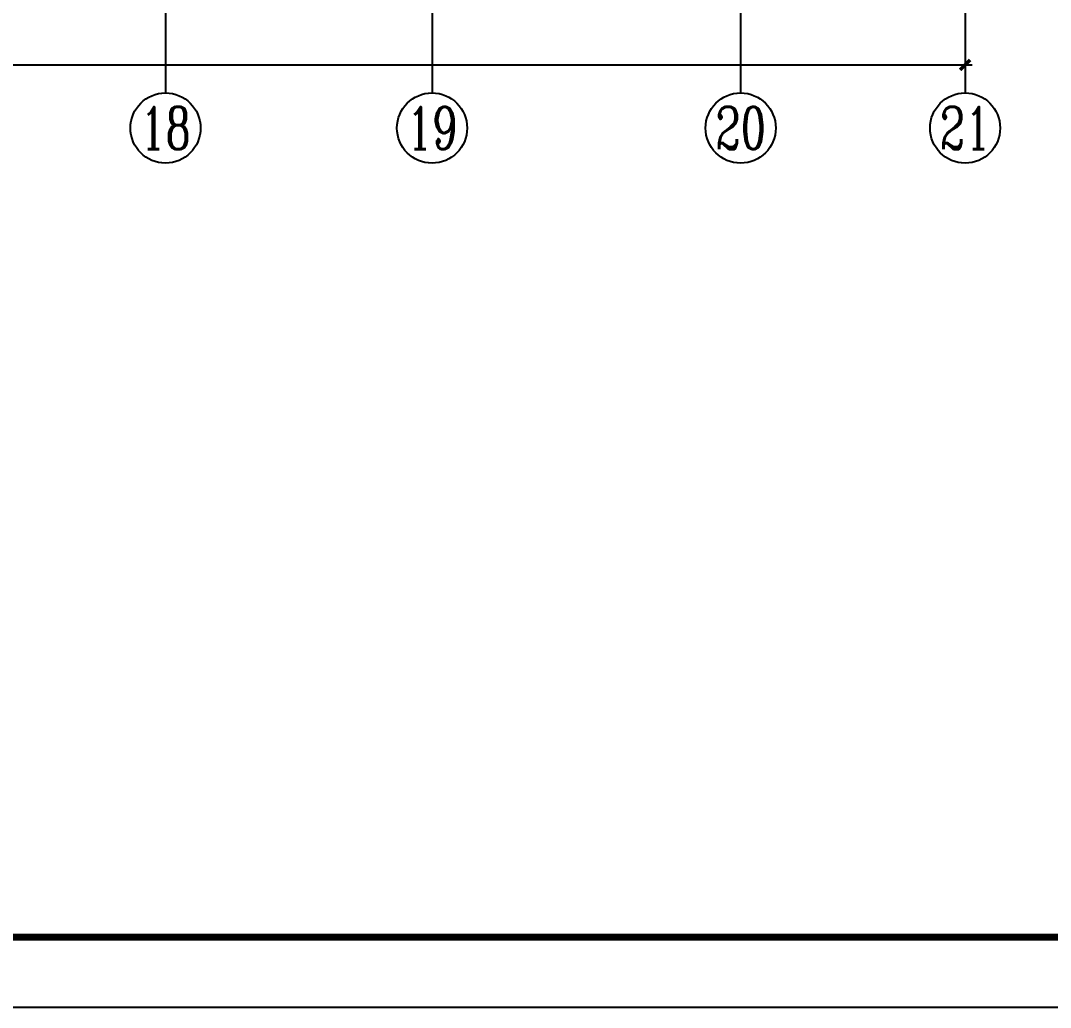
# Model space of a CAD drawing. Extents: x -3102990 to -851544, y -5293060 to -2540151.
# Drawn here: x -2577502 to -2562820, y -2672902 to -2658834 of the extents above; entities that cross this region are included whole.
import ezdxf
from ezdxf.enums import TextEntityAlignment as Align

# ---------------------------------------------------------------- set-up
doc = ezdxf.new("R2010")
doc.units = 0
doc.header["$LTSCALE"] = 1000
doc.header["$PDMODE"] = 1
doc.layers.get('0').update_dxf_attribs({"linetype": 'CONTINUOUS'})
doc.layers.get('Defpoints').update_dxf_attribs({"linetype": 'CONTINUOUS'})
for name, color, linetype in [('DIM', 3, 'CONTINUOUS'), ('NUM', 7, 'CONTINUOUS'), ('PUB_TITLE', 4, 'CONTINUOUS')]:
    doc.layers.add(name, color=color, linetype=linetype)
doc.layers.add('yichutu', color=7, linetype='CONTINUOUS', true_color=0xffffff, plot=False)
doc.styles.add('TSSD_Axis', font='Complex.shx', dxfattribs={"width": 0.7, "bigfont": 'hztxt.shx'})
doc.styles.add('TSSD_Dimension', font='tssdeng.shx', dxfattribs={"width": 0.7, "bigfont": 'Hztxt.shx'})
doc.dimstyles.new('TSSD_200_100', dxfattribs={"dimtxt": 350, "dimasz": 100, "dimexe": 100, "dimexo": 250, "dimgap": 100, "dimtad": 1, "dimdec": 0, "dimlfac": 2, "dimzin": 0, "dimdsep": 46, "dimtxsty": 'TSSD_Dimension', "dimblk": 'ARCHTICK', "dimcen": 0, "dimdle": 100, "dimclrt": 7, "dimadec": 0, "dimazin": 0, "dimtfac": 1, "dimtdec": 0, "dimtix": 1, "dimtmove": 2, "dimatfit": 3, "dimfxl": 1, "dimtolj": 1, "dimtzin": 0, "dimarcsym": 0})

# ---------------------------------------------------------------- blocks, each defined once
blk = doc.blocks.new('ts_axno')
at = {"color": 0, "linetype": 'ByBlock', "lineweight": -2}
blk.add_circle((0, 0), 0.5, dxfattribs=at)
at = {"color": 0, "linetype": 'ByBlock', "lineweight": -2, "style": 'TSSD_Axis', "width": 0.7}
blk.add_attdef('A', text='', height=0.6, dxfattribs=at).set_placement((0, 0), align=Align.MIDDLE_CENTER)
blk = doc.blocks.new('_ArchTick')
at = {"color": 0, "const_width": 0.5}
blk.add_lwpolyline([(-0.71, -0.71), (0.71, 0.71)], dxfattribs=at)
blk = doc.blocks.new('*D1842')
at = {"layer": 'Defpoints', "color": 0, "ltscale": 1.5}
for p in [(-2640036, -2657090), (-2564036, -2657090), (-2564036, -2659465)]:
    blk.add_point(p, dxfattribs=at)
at = {"layer": 'DIM', "color": 0, "lineweight": -2, "ltscale": 1.5}
for p, q in [((-2640036, -2657340), (-2640036, -2659565)), ((-2564036, -2657340), (-2564036, -2659565)), ((-2640136, -2659465), (-2563936, -2659465))]:
    blk.add_line(p, q, dxfattribs=at)
at = {"layer": 'DIM', "color": 0, "lineweight": -2, "ltscale": 1.5, "xscale": 100, "yscale": 100, "zscale": 100, "rotation": 180}
blk.add_blockref('_ArchTick', (-2640036, -2659465), dxfattribs=at)
at = {"layer": 'DIM', "color": 0, "lineweight": -2, "ltscale": 1.5, "xscale": 100, "yscale": 100, "zscale": 100}
blk.add_blockref('_ArchTick', (-2564036, -2659465), dxfattribs=at)
at = {"layer": 'DIM', "color": 7, "ltscale": 1.5, "insert": (-2602036, -2659190), "char_height": 350, "attachment_point": 5, "style": 'TSSD_Dimension'}
blk.add_mtext('\\A1;152000', dxfattribs=at)
blk = doc.blocks.new('A$C16496DF1')
at = {"layer": 'PUB_TITLE'}
blk.add_lwpolyline([(0, 0), (0, 42000), (104100, 42000), (104100, 0)], close=True, dxfattribs=at)
at = {"layer": 'PUB_TITLE', "const_width": 100}
blk.add_lwpolyline([(103100, 1000), (103100, 41000), (713, 41000), (713, 1000), (103100, 1000)], dxfattribs=at)
blk = doc.blocks.new('yct-1041-420-104100-42000-100-2006.0')
at = {"layer": 'yichutu', "color": 7, "true_color": 0xffffff}
blk.add_lwpolyline([(0, 0), (0, 42000), (104100, 42000), (104100, 0)], close=True, dxfattribs=at)

msp = doc.modelspace()

# ---------------------------------------------------------------- linework, layer by layer
at = {"layer": 'NUM', "ltscale": 1.5}
for p, q in [((-2575436.23, -2657090.5), (-2575436.23, -2659865.5)), ((-2571636.23, -2657090.5), (-2571636.23, -2659865.5)), ((-2567236.23, -2657090.5), (-2567236.23, -2659865.5)), ((-2564036.23, -2657090.5), (-2564036.23, -2659865.5))]:
    msp.add_line(p, q, dxfattribs=at)

# ---------------------------------------------------------------- block references
at = {"ltscale": 1.5}
msp.add_blockref('A$C16496DF1', (-2652237.82, -2672902.4), dxfattribs=at)
at = {"layer": 'NUM'}
ref = msp.add_blockref('ts_axno', (-2575436.23, -2660365.5), dxfattribs=dict(at, xscale=1000, yscale=1000, zscale=1000))
ref.add_attrib('18', '18', dxfattribs={"height": 600, "style": 'TSSD_Axis', "width": 0.7}).set_placement((-2575436.23, -2660365.5), align=Align.MIDDLE_CENTER)
ref = msp.add_blockref('ts_axno', (-2571636.23, -2660365.5), dxfattribs=dict(at, xscale=1000, yscale=1000, zscale=1000))
ref.add_attrib('19', '19', dxfattribs={"height": 600, "style": 'TSSD_Axis', "width": 0.7}).set_placement((-2571636.23, -2660365.5), align=Align.MIDDLE_CENTER)
ref = msp.add_blockref('ts_axno', (-2567236.23, -2660365.5), dxfattribs=dict(at, xscale=1000, yscale=1000, zscale=1000))
ref.add_attrib('20', '20', dxfattribs={"height": 600, "style": 'TSSD_Axis', "width": 0.7}).set_placement((-2567236.23, -2660365.5), align=Align.MIDDLE_CENTER)
ref = msp.add_blockref('ts_axno', (-2564036.23, -2660365.5), dxfattribs=dict(at, xscale=1000, yscale=1000, zscale=1000))
ref.add_attrib('21', '21', dxfattribs={"height": 600, "style": 'TSSD_Axis', "width": 0.7}).set_placement((-2564036.23, -2660365.5), align=Align.MIDDLE_CENTER)
at = {"layer": 'yichutu'}
msp.add_blockref('yct-1041-420-104100-42000-100-2006.0', (-2652237.82, -2672902.4), dxfattribs=at)

# ---------------------------------------------------------------- dimensions: what is measured, and where the dimension line sits
at = {"layer": 'DIM', "ltscale": 1.5}
dim = msp.add_linear_dim(base=(-2564036.23, -2659465.5), p1=(-2640036.23, -2657090.5), p2=(-2564036.23, -2657090.5), angle=180, dimstyle='TSSD_200_100', dxfattribs=at)
dim.commit()
dim.dimension.update_dxf_attribs({"geometry": '*D1842', "text_midpoint": (-2602036.23, -2659190.5)})

doc.saveas('drawing.dxf')
